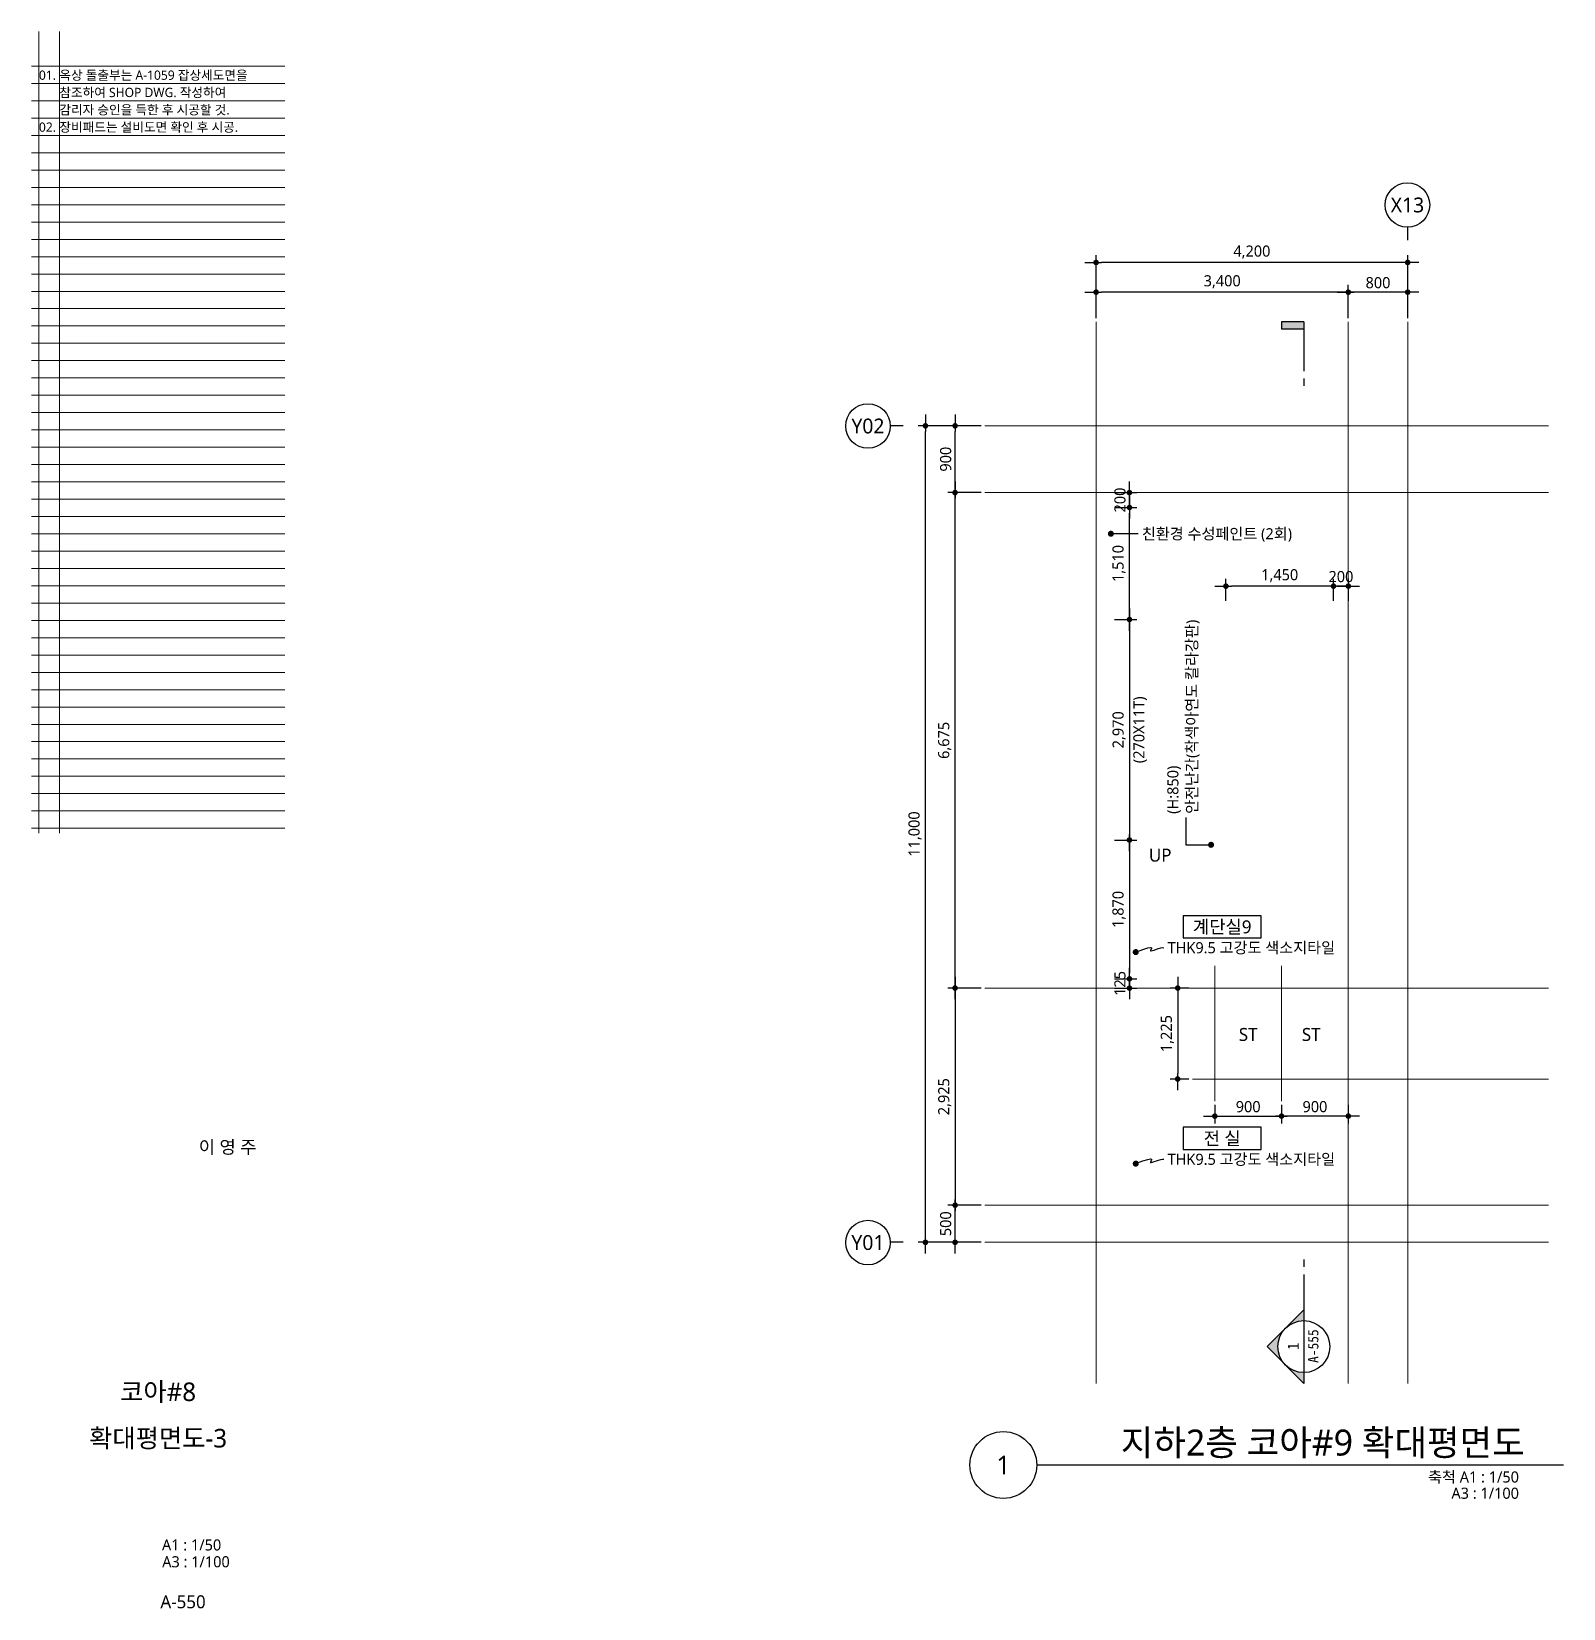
# Model space of a CAD drawing. Header units: millimetres. Extents: x 1467181 to 1850972, y 836037 to 895281.
# Drawn here: x 1716942 to 1737591, y 874037 to 895281 of the extents above; entities that cross this region are included whole.
import ezdxf
from ezdxf.enums import TextEntityAlignment as Align

# ---------------------------------------------------------------- set-up
doc = ezdxf.new("R2010")
doc.units = ezdxf.units.MM
doc.header["$MEASUREMENT"] = 0
doc.linetypes.add('CEN', pattern=[62, 60, -1, 0, -1])
doc.layers.get('0').update_dxf_attribs({"linetype": 'CONTINUOUS'})
for name, color, linetype, lineweight in [('A-AXIS-BUBL', 7, 'CONTINUOUS', 25), ('A-BORD-TEXT', 3, 'CONTINUOUS', 25), ('A-CNTL', 1, 'CEN', 15), ('A-DIMS', 7, 'CONTINUOUS', 25), ('A-MKXS-LEAD', 7, 'CONTINUOUS', 25), ('A-MKXS-MAK1', 3, 'CONTINUOUS', 25), ('A-MKXS-TEXT1', 3, 'CONTINUOUS', 25), ('A-MKXS-TEXT2', 7, 'CONTINUOUS', 25), ('A-MKXX-NAME', 3, 'CONTINUOUS', 25), ('A-MKXX-SYMB', 7, 'CONTINUOUS', 25), ('A-XXXX-SYMB', 7, 'CONTINUOUS', 25), ('A-XXXX-TXT1', 3, 'CONTINUOUS', 25), ('A-XXXX-TXT2', 3, 'CONTINUOUS', 25)]:
    doc.layers.add(name, color=color, linetype=linetype, lineweight=lineweight)
doc.layers.add('A-XXXX-NPLT', color=144, linetype='CONTINUOUS', lineweight=15, plot=False)
doc.styles.add('HY울릉도L', font='')
doc.styles.add('돋움체', font='')
doc.styles.add('맑은 고딕', font='malgun.ttf')
doc.styles.add('맑은고딕', font='malgun.ttf')
doc.styles.get('HY울릉도L').set_extended_font_data('HYwulM')
doc.styles.get('돋움체').set_extended_font_data('DotumChe')
doc.dimstyles.new('CDIM', dxfattribs={"dimtxt": 3, "dimasz": 1.5, "dimexe": 2, "dimexo": 1, "dimgap": 1, "dimtad": 1, "dimdec": 0, "dimrnd": 0.5, "dimzin": 0, "dimdsep": 32, "dimlunit": 6, "dimtxsty": 'HY울릉도L', "dimblk1": '_CIDOT', "dimblk2": '_CIDOT', "dimsah": 1, "dimcen": 5.5, "dimclrd": 2, "dimclre": 2, "dimclrt": 7, "dimadec": 0, "dimazin": 0, "dimtfac": 1, "dimtdec": 0, "dimtix": 1, "dimtmove": 2, "dimatfit": 1, "dimldrblk": '_CIDOT', "dimfxl": 1, "dimtolj": 1, "dimtzin": 0, "dimlwd": -1, "dimarcsym": 0})

# ---------------------------------------------------------------- blocks, each defined once
blk = doc.blocks.new('_CIDOT')
at = {"color": 0, "linetype": 'ByBlock'}
blk.add_line((2, 0), (-1, 0), dxfattribs=at)
at = {"color": 0, "linetype": 'ByBlock', "const_width": 0.5}
blk.add_lwpolyline([(-0.25, 0, 1), (0.25, 0, 1)], format="xyb", close=True, dxfattribs=at)
blk = doc.blocks.new('*D25')
at = {"layer": 'A-DIMS', "lineweight": -2, "transparency": 16777216}
for p, q in [((-800, 12450), (-800, 12900)), ((0, 12450), (0, 12900))]:
    blk.add_line(p, q, dxfattribs=at)
at = {"layer": 'A-DIMS', "transparency": 16777216}
blk.add_line((-75, 12800), (-725, 12800), dxfattribs=at)
at = {"layer": 'A-DIMS', "transparency": 16777216, "xscale": 75, "yscale": 75, "zscale": 75, "rotation": 180}
blk.add_blockref('_CIDOT', (-800, 12800), dxfattribs=at)
at = {"layer": 'A-DIMS', "transparency": 16777216, "xscale": 75, "yscale": 75, "zscale": 75}
blk.add_blockref('_CIDOT', (0, 12800), dxfattribs=at)
at = {"layer": 'A-DIMS', "color": 3, "transparency": 16777216, "insert": (-400, 12927), "char_height": 150, "attachment_point": 5, "style": '맑은고딕'}
blk.add_mtext('\\A1;800', dxfattribs=at)
blk = doc.blocks.new('*D26')
at = {"layer": 'A-DIMS', "lineweight": -2, "transparency": 16777216}
for p, q in [((-5750, 11000), (-6200, 11000)), ((-5750, 10100), (-6200, 10100))]:
    blk.add_line(p, q, dxfattribs=at)
at = {"layer": 'A-DIMS', "transparency": 16777216}
blk.add_line((-6100, 10175), (-6100, 10925), dxfattribs=at)
at = {"layer": 'A-DIMS', "transparency": 16777216, "xscale": 75, "yscale": 75, "zscale": 75}
for p, rotation in [((-6100, 11000), 90), ((-6100, 10100), 270)]:
    blk.add_blockref('_CIDOT', p, dxfattribs=dict(at, rotation=rotation))
at = {"layer": 'A-DIMS', "color": 3, "transparency": 16777216, "insert": (-6227, 10550), "char_height": 150, "attachment_point": 5, "rotation": 90, "style": '맑은고딕'}
blk.add_mtext('\\A1;900', dxfattribs=at)
blk = doc.blocks.new('*D27')
at = {"layer": 'A-DIMS', "lineweight": -2, "transparency": 16777216}
for p, q in [((-4200, 12450), (-4200, 12900)), ((-800, 12450), (-800, 12900))]:
    blk.add_line(p, q, dxfattribs=at)
at = {"layer": 'A-DIMS', "transparency": 16777216}
blk.add_line((-875, 12800), (-4125, 12800), dxfattribs=at)
at = {"layer": 'A-DIMS', "transparency": 16777216, "xscale": 75, "yscale": 75, "zscale": 75, "rotation": 180}
blk.add_blockref('_CIDOT', (-4200, 12800), dxfattribs=at)
at = {"layer": 'A-DIMS', "transparency": 16777216, "xscale": 75, "yscale": 75, "zscale": 75}
blk.add_blockref('_CIDOT', (-800, 12800), dxfattribs=at)
at = {"layer": 'A-DIMS', "color": 3, "transparency": 16777216, "insert": (-2500, 12940), "char_height": 150, "attachment_point": 5, "style": '맑은고딕'}
blk.add_mtext('\\A1;3,400', dxfattribs=at)
blk = doc.blocks.new('*D28')
at = {"layer": 'A-DIMS', "lineweight": -2, "transparency": 16777216}
for p, q in [((-4200, 12450), (-4200, 13300)), ((0, 12450), (0, 13300))]:
    blk.add_line(p, q, dxfattribs=at)
at = {"layer": 'A-DIMS', "transparency": 16777216}
blk.add_line((-75, 13200), (-4125, 13200), dxfattribs=at)
at = {"layer": 'A-DIMS', "transparency": 16777216, "xscale": 75, "yscale": 75, "zscale": 75, "rotation": 180}
blk.add_blockref('_CIDOT', (-4200, 13200), dxfattribs=at)
at = {"layer": 'A-DIMS', "transparency": 16777216, "xscale": 75, "yscale": 75, "zscale": 75}
blk.add_blockref('_CIDOT', (0, 13200), dxfattribs=at)
at = {"layer": 'A-DIMS', "color": 3, "transparency": 16777216, "insert": (-2100, 13340), "char_height": 150, "attachment_point": 5, "style": '맑은고딕'}
blk.add_mtext('\\A1;4,200', dxfattribs=at)
blk = doc.blocks.new('*D29')
at = {"layer": 'A-DIMS', "lineweight": -2, "transparency": 16777216}
for p, q in [((-5750, 11000), (-6600, 11000)), ((-5750, 0), (-6600, 0))]:
    blk.add_line(p, q, dxfattribs=at)
at = {"layer": 'A-DIMS', "transparency": 16777216}
blk.add_line((-6500, 75), (-6500, 10925), dxfattribs=at)
at = {"layer": 'A-DIMS', "transparency": 16777216, "xscale": 75, "yscale": 75, "zscale": 75}
for p, rotation in [((-6500, 11000), 90), ((-6500, 0), 270)]:
    blk.add_blockref('_CIDOT', p, dxfattribs=dict(at, rotation=rotation))
at = {"layer": 'A-DIMS', "color": 3, "transparency": 16777216, "insert": (-6640, 5500), "char_height": 150, "attachment_point": 5, "rotation": 90, "style": '맑은고딕'}
blk.add_mtext('\\A1;11,000', dxfattribs=at)
blk = doc.blocks.new('*D30')
at = {"layer": 'A-DIMS', "lineweight": -2, "transparency": 16777216}
for p, q in [((-5750, 500), (-6200, 500)), ((-5750, 0), (-6200, 0))]:
    blk.add_line(p, q, dxfattribs=at)
at = {"layer": 'A-DIMS', "transparency": 16777216}
blk.add_line((-6100, 75), (-6100, 425), dxfattribs=at)
at = {"layer": 'A-DIMS', "transparency": 16777216, "xscale": 75, "yscale": 75, "zscale": 75}
for p, rotation in [((-6100, 500), 90), ((-6100, 0), 270)]:
    blk.add_blockref('_CIDOT', p, dxfattribs=dict(at, rotation=rotation))
at = {"layer": 'A-DIMS', "color": 3, "transparency": 16777216, "insert": (-6227, 250), "char_height": 150, "attachment_point": 5, "rotation": 90, "style": '맑은고딕'}
blk.add_mtext('\\A1;500', dxfattribs=at)
blk = doc.blocks.new('*D31')
at = {"layer": 'A-DIMS', "lineweight": -2, "transparency": 16777216}
for p, q in [((-5750, 3425), (-6200, 3425)), ((-5750, 500), (-6200, 500))]:
    blk.add_line(p, q, dxfattribs=at)
at = {"layer": 'A-DIMS', "transparency": 16777216}
blk.add_line((-6100, 3350), (-6100, 575), dxfattribs=at)
at = {"layer": 'A-DIMS', "transparency": 16777216, "xscale": 75, "yscale": 75, "zscale": 75}
for p, rotation in [((-6100, 3425), 90), ((-6100, 500), 270)]:
    blk.add_blockref('_CIDOT', p, dxfattribs=dict(at, rotation=rotation))
at = {"layer": 'A-DIMS', "color": 3, "transparency": 16777216, "insert": (-6240, 1962), "char_height": 150, "attachment_point": 5, "rotation": 90, "style": '맑은고딕'}
blk.add_mtext('\\A1;2,925', dxfattribs=at)
blk = doc.blocks.new('*D32')
at = {"layer": 'A-DIMS', "lineweight": -2, "transparency": 16777216}
for p, q in [((-5750, 10100), (-6200, 10100)), ((-5750, 3425), (-6200, 3425))]:
    blk.add_line(p, q, dxfattribs=at)
at = {"layer": 'A-DIMS', "transparency": 16777216}
blk.add_line((-6100, 3500), (-6100, 10025), dxfattribs=at)
at = {"layer": 'A-DIMS', "transparency": 16777216, "xscale": 75, "yscale": 75, "zscale": 75}
for p, rotation in [((-6100, 10100), 90), ((-6100, 3425), 270)]:
    blk.add_blockref('_CIDOT', p, dxfattribs=dict(at, rotation=rotation))
at = {"layer": 'A-DIMS', "color": 3, "transparency": 16777216, "insert": (-6240, 6762), "char_height": 150, "attachment_point": 5, "rotation": 90, "style": '맑은고딕'}
blk.add_mtext('\\A1;6,675', dxfattribs=at)
blk = doc.blocks.new('*D33')
at = {"layer": 'A-DIMS', "lineweight": -2, "transparency": 16777216}
for p, q in [((-2600, 1850), (-2600, 1600)), ((-1700, 1850), (-1700, 1600))]:
    blk.add_line(p, q, dxfattribs=at)
at = {"layer": 'A-DIMS', "transparency": 16777216}
blk.add_line((-2525, 1700), (-1775, 1700), dxfattribs=at)
at = {"layer": 'A-DIMS', "transparency": 16777216, "xscale": 75, "yscale": 75, "zscale": 75, "rotation": 180}
blk.add_blockref('_CIDOT', (-2600, 1700), dxfattribs=at)
at = {"layer": 'A-DIMS', "transparency": 16777216, "xscale": 75, "yscale": 75, "zscale": 75}
blk.add_blockref('_CIDOT', (-1700, 1700), dxfattribs=at)
at = {"layer": 'A-DIMS', "color": 3, "transparency": 16777216, "insert": (-2150, 1827), "char_height": 150, "attachment_point": 5, "style": '맑은고딕'}
blk.add_mtext('\\A1;900', dxfattribs=at)
blk = doc.blocks.new('*D34')
at = {"layer": 'A-DIMS', "lineweight": -2, "transparency": 16777216}
for p, q in [((-1700, 1850), (-1700, 1600)), ((-800, 1850), (-800, 1600))]:
    blk.add_line(p, q, dxfattribs=at)
at = {"layer": 'A-DIMS', "transparency": 16777216}
blk.add_line((-875, 1700), (-1625, 1700), dxfattribs=at)
at = {"layer": 'A-DIMS', "transparency": 16777216, "xscale": 75, "yscale": 75, "zscale": 75, "rotation": 180}
blk.add_blockref('_CIDOT', (-1700, 1700), dxfattribs=at)
at = {"layer": 'A-DIMS', "transparency": 16777216, "xscale": 75, "yscale": 75, "zscale": 75}
blk.add_blockref('_CIDOT', (-800, 1700), dxfattribs=at)
at = {"layer": 'A-DIMS', "color": 3, "transparency": 16777216, "insert": (-1250, 1827), "char_height": 150, "attachment_point": 5, "style": '맑은고딕'}
blk.add_mtext('\\A1;900', dxfattribs=at)
blk = doc.blocks.new('*D35')
at = {"layer": 'A-DIMS', "lineweight": -2, "transparency": 16777216}
for p, q in [((-2950, 3425), (-3200, 3425)), ((-2950, 2200), (-3200, 2200))]:
    blk.add_line(p, q, dxfattribs=at)
at = {"layer": 'A-DIMS', "transparency": 16777216}
blk.add_line((-3100, 3350), (-3100, 2275), dxfattribs=at)
at = {"layer": 'A-DIMS', "transparency": 16777216, "xscale": 75, "yscale": 75, "zscale": 75}
for p, rotation in [((-3100, 3425), 90), ((-3100, 2200), 270)]:
    blk.add_blockref('_CIDOT', p, dxfattribs=dict(at, rotation=rotation))
at = {"layer": 'A-DIMS', "color": 3, "transparency": 16777216, "insert": (-3240, 2812), "char_height": 150, "attachment_point": 5, "rotation": 90, "style": '맑은고딕'}
blk.add_mtext('\\A1;1,225', dxfattribs=at)
blk = doc.blocks.new('CORE 9- 단면')
at = {"layer": 'A-MKXS-MAK1'}
blk.add_hatch(color=256, dxfattribs=at).paths.add_polyline_path([(22637, 13698), (22637, 13798), (22937, 13798), (22937, 13698)])
h = blk.add_hatch(color=256, dxfattribs=at)
h.paths.add_polyline_path([(22442, -7), (22690, 241, 0.414214), (22690, -254)])
h.paths.add_polyline_path([(22690, 241), (22937, 488), (22937, 343, 0.198912)])
h.paths.add_polyline_path([(22690, -254, 0.198912), (22937, -357), (22937, -502)])
for p, q in [((22637, 13798), (22637, 13698)), ((22937, 13798), (22637, 13798)), ((22937, 13698), (22637, 13698)), ((22937, 13798), (22937, 13135)), ((22937, 13035), (22937, 12935)), ((22937, 1166), (22937, 1066)), ((22937, 966), (22937, -502)), ((22937, 488), (22442, -7)), ((22937, -502), (22442, -7))]:
    blk.add_line(p, q, dxfattribs=at)
blk.add_circle((22937, -7), 350, dxfattribs=at)
at = {"layer": 'A-MKXS-TEXT2', "style": '돋움체'}
for s, height, p in [('A-555', 140, (23065, 0)), ('1', 150, (22793, -2))]:
    blk.add_text(s, height=height, rotation=90, dxfattribs=at).set_placement(p, align=Align.MIDDLE)
blk = doc.blocks.new('*D389')
at = {"layer": 'A-DIMS', "lineweight": -2, "transparency": 16777216}
for p, q in [((1731541, 887359), (1731841, 887359)), ((1731541, 884389), (1731841, 884389))]:
    blk.add_line(p, q, dxfattribs=at)
at = {"layer": 'A-DIMS', "transparency": 16777216}
blk.add_line((1731741, 887284), (1731741, 884464), dxfattribs=at)
at = {"layer": 'A-DIMS', "transparency": 16777216, "xscale": 75, "yscale": 75, "zscale": 75}
for p, rotation in [((1731741, 887359), 90), ((1731741, 884389), 270)]:
    blk.add_blockref('_CIDOT', p, dxfattribs=dict(at, rotation=rotation))
at = {"layer": 'A-DIMS', "color": 3, "transparency": 16777216, "char_height": 150, "attachment_point": 5, "rotation": 90, "style": '맑은고딕'}
for s, insert in [('\\A1;(270X11T)', (1731884, 885874)), ('\\A1;2,970', (1731601, 885874))]:
    blk.add_mtext(s, dxfattribs=dict(at, insert=insert))
blk = doc.blocks.new('*D390')
at = {"layer": 'A-DIMS', "lineweight": -2, "transparency": 16777216}
for p, q in [((1731541, 888869), (1731841, 888869)), ((1731541, 887359), (1731841, 887359))]:
    blk.add_line(p, q, dxfattribs=at)
at = {"layer": 'A-DIMS', "transparency": 16777216}
blk.add_line((1731741, 887434), (1731741, 888794), dxfattribs=at)
at = {"layer": 'A-DIMS', "transparency": 16777216, "xscale": 75, "yscale": 75, "zscale": 75}
for p, rotation in [((1731741, 888869), 90), ((1731741, 887359), 270)]:
    blk.add_blockref('_CIDOT', p, dxfattribs=dict(at, rotation=rotation))
at = {"layer": 'A-DIMS', "color": 3, "transparency": 16777216, "insert": (1731600, 888114), "char_height": 150, "attachment_point": 5, "rotation": 90, "style": '맑은고딕'}
blk.add_mtext('\\A1;1,510', dxfattribs=at)
blk = doc.blocks.new('*D391')
at = {"layer": 'A-DIMS', "lineweight": -2, "transparency": 16777216}
for p, q in [((1731541, 882519), (1731841, 882519)), ((1731541, 882394), (1731841, 882394))]:
    blk.add_line(p, q, dxfattribs=at)
at = {"layer": 'A-DIMS', "transparency": 16777216}
for p, q in [((1731741, 882594), (1731741, 882669)), ((1731741, 882519), (1731741, 882394)), ((1731741, 882319), (1731741, 882244))]:
    blk.add_line(p, q, dxfattribs=at)
at = {"layer": 'A-DIMS', "transparency": 16777216, "xscale": 75, "yscale": 75, "zscale": 75}
for p, rotation in [((1731741, 882519), 270), ((1731741, 882394), 90)]:
    blk.add_blockref('_CIDOT', p, dxfattribs=dict(at, rotation=rotation))
at = {"layer": 'A-DIMS', "color": 3, "transparency": 16777216, "insert": (1731613, 882457), "char_height": 150, "attachment_point": 5, "rotation": 90, "style": '맑은고딕'}
blk.add_mtext('\\A1;125', dxfattribs=at)
blk = doc.blocks.new('*D392')
at = {"layer": 'A-DIMS', "lineweight": -2, "transparency": 16777216}
for p, q in [((1731541, 889069), (1731841, 889069)), ((1731541, 888869), (1731841, 888869))]:
    blk.add_line(p, q, dxfattribs=at)
at = {"layer": 'A-DIMS', "transparency": 16777216}
for p, q in [((1731741, 889144), (1731741, 889219)), ((1731741, 888869), (1731741, 889069)), ((1731741, 888794), (1731741, 888719))]:
    blk.add_line(p, q, dxfattribs=at)
at = {"layer": 'A-DIMS', "transparency": 16777216, "xscale": 75, "yscale": 75, "zscale": 75}
for p, rotation in [((1731741, 889069), 270), ((1731741, 888869), 90)]:
    blk.add_blockref('_CIDOT', p, dxfattribs=dict(at, rotation=rotation))
at = {"layer": 'A-DIMS', "color": 3, "transparency": 16777216, "insert": (1731613, 888969), "char_height": 150, "attachment_point": 5, "rotation": 90, "style": '맑은고딕'}
blk.add_mtext('\\A1;200', dxfattribs=at)
blk = doc.blocks.new('*D393')
at = {"layer": 'A-DIMS', "lineweight": -2, "transparency": 16777216}
for p, q in [((1733041, 887609), (1733041, 887909)), ((1734491, 887609), (1734491, 887909))]:
    blk.add_line(p, q, dxfattribs=at)
at = {"layer": 'A-DIMS', "transparency": 16777216}
blk.add_line((1734416, 887809), (1733116, 887809), dxfattribs=at)
at = {"layer": 'A-DIMS', "transparency": 16777216, "xscale": 75, "yscale": 75, "zscale": 75, "rotation": 180}
blk.add_blockref('_CIDOT', (1733041, 887809), dxfattribs=at)
at = {"layer": 'A-DIMS', "transparency": 16777216, "xscale": 75, "yscale": 75, "zscale": 75}
blk.add_blockref('_CIDOT', (1734491, 887809), dxfattribs=at)
at = {"layer": 'A-DIMS', "color": 3, "transparency": 16777216, "insert": (1733766, 887950), "char_height": 150, "attachment_point": 5, "style": '맑은고딕'}
blk.add_mtext('\\A1;1,450', dxfattribs=at)
blk = doc.blocks.new('*D394')
at = {"layer": 'A-DIMS', "transparency": 16777216}
for p, q in [((1734416, 887809), (1734341, 887809)), ((1734691, 887809), (1734491, 887809)), ((1734766, 887809), (1734841, 887809))]:
    blk.add_line(p, q, dxfattribs=at)
at = {"layer": 'A-DIMS', "lineweight": -2, "transparency": 16777216}
for p, q in [((1734491, 887609), (1734491, 887909)), ((1734691, 887609), (1734691, 887909))]:
    blk.add_line(p, q, dxfattribs=at)
at = {"layer": 'A-DIMS', "transparency": 16777216, "xscale": 75, "yscale": 75, "zscale": 75}
blk.add_blockref('_CIDOT', (1734491, 887809), dxfattribs=at)
at = {"layer": 'A-DIMS', "transparency": 16777216, "xscale": 75, "yscale": 75, "zscale": 75, "rotation": 180}
blk.add_blockref('_CIDOT', (1734691, 887809), dxfattribs=at)
at = {"layer": 'A-DIMS', "color": 3, "transparency": 16777216, "insert": (1734591, 887937), "char_height": 150, "attachment_point": 5, "style": '맑은고딕'}
blk.add_mtext('\\A1;200', dxfattribs=at)
blk = doc.blocks.new('*D395')
at = {"layer": 'A-DIMS', "lineweight": -2, "transparency": 16777216}
for p, q in [((1731541, 884389), (1731841, 884389)), ((1731541, 882519), (1731841, 882519))]:
    blk.add_line(p, q, dxfattribs=at)
at = {"layer": 'A-DIMS', "transparency": 16777216}
blk.add_line((1731741, 884314), (1731741, 882594), dxfattribs=at)
at = {"layer": 'A-DIMS', "transparency": 16777216, "xscale": 75, "yscale": 75, "zscale": 75}
for p, rotation in [((1731741, 884389), 90), ((1731741, 882519), 270)]:
    blk.add_blockref('_CIDOT', p, dxfattribs=dict(at, rotation=rotation))
at = {"layer": 'A-DIMS', "color": 3, "transparency": 16777216, "insert": (1731600, 883454), "char_height": 150, "attachment_point": 5, "rotation": 90, "style": '맑은고딕'}
blk.add_mtext('\\A1;1,870', dxfattribs=at)
blk = doc.blocks.new('NOTE(220317)')
at = {"layer": 'A-XXXX-NPLT'}
for p, q in [((1010649.8, 179732.7), (1010649.8, 175412.7)), ((1010759.8, 179732.7), (1010759.8, 175412.7)), ((1010609.8, 179546.1), (1011974.8, 179546.1)), ((1010609.8, 179452.7), (1011974.8, 179452.7)), ((1010609.8, 179359.4), (1011974.8, 179359.4)), ((1010609.8, 179266.1), (1011974.8, 179266.1)), ((1010609.8, 179172.7), (1011974.8, 179172.7)), ((1010609.8, 179079.4), (1011974.8, 179079.4)), ((1010609.8, 178986.1), (1011974.8, 178986.1)), ((1010609.8, 178892.7), (1011974.8, 178892.7)), ((1010609.8, 178799.4), (1011974.8, 178799.4)), ((1010609.8, 178706.1), (1011974.8, 178706.1)), ((1010609.8, 178612.7), (1011974.8, 178612.7)), ((1010609.8, 178519.4), (1011974.8, 178519.4)), ((1010609.8, 178426.1), (1011974.8, 178426.1)), ((1010609.8, 178332.7), (1011974.8, 178332.7)), ((1010609.8, 178239.4), (1011974.8, 178239.4)), ((1010609.8, 178146.1), (1011974.8, 178146.1)), ((1010609.8, 178052.7), (1011974.8, 178052.7)), ((1010609.8, 177959.4), (1011974.8, 177959.4)), ((1010609.8, 177866.1), (1011974.8, 177866.1)), ((1010609.8, 177772.7), (1011974.8, 177772.7)), ((1010609.8, 177679.4), (1011974.8, 177679.4)), ((1010609.8, 177586.1), (1011974.8, 177586.1)), ((1010609.8, 177492.7), (1011974.8, 177492.7)), ((1010609.8, 177399.4), (1011974.8, 177399.4)), ((1010609.8, 177306.1), (1011974.8, 177306.1)), ((1010609.8, 177212.7), (1011974.8, 177212.7)), ((1010609.8, 177119.4), (1011974.8, 177119.4)), ((1010609.8, 177026.1), (1011974.8, 177026.1)), ((1010609.8, 176932.7), (1011974.8, 176932.7)), ((1010609.8, 176839.4), (1011974.8, 176839.4)), ((1010609.8, 176746.1), (1011974.8, 176746.1)), ((1010609.8, 176652.7), (1011974.8, 176652.7)), ((1010609.8, 176559.4), (1011974.8, 176559.4)), ((1010609.8, 176466.1), (1011974.8, 176466.1)), ((1010609.8, 176372.7), (1011974.8, 176372.7)), ((1010609.8, 176279.4), (1011974.8, 176279.4)), ((1010609.8, 176186.1), (1011974.8, 176186.1)), ((1010609.8, 176092.7), (1011974.8, 176092.7)), ((1010609.8, 175999.4), (1011974.8, 175999.4)), ((1010609.8, 175906.1), (1011974.8, 175906.1)), ((1010609.8, 175812.7), (1011974.8, 175812.7)), ((1010609.8, 175719.4), (1011974.8, 175719.4)), ((1010609.8, 175626.1), (1011974.8, 175626.1)), ((1010609.8, 175532.7), (1011974.8, 175532.7)), ((1010609.8, 175439.4), (1011974.8, 175439.4))]:
    blk.add_line(p, q, dxfattribs=at)
blk = doc.blocks.new('NOTE_확대평면도_1')
at = {"layer": 'A-XXXX-TXT2', "style": '맑은 고딕'}
for s, p in [('01.', (7576.5, 4901.4)), ('옥상 돌출부는 A-1059 잡상세도면을', (7631.5, 4901.4)), ('참조하여 SHOP DWG. 작성하여', (7631.5, 4854.8)), ('감리자 승인을 득한 후 시공할 것.', (7631.5, 4808.1)), ('02.', (7576.5, 4761.4)), ('장비패드는 설비도면 확인 후 시공.', (7631.5, 4761.4))]:
    blk.add_text(s, height=25, dxfattribs=at).set_placement(p, align=Align.MIDDLE_LEFT)
blk = doc.blocks.new('CORE9_GRID')
at = {"layer": 'A-AXIS-BUBL', "ltscale": 0.2}
for p, q in [((0, 13500), (0, 13675)), ((-6800, 11000), (-6975, 11000)), ((-6800, 0), (-6975, 0))]:
    blk.add_line(p, q, dxfattribs=at)
for centre in [(-2.9, 13975), (-7275, 10997.1), (-7275, -2.9)]:
    blk.add_circle(centre, 300, dxfattribs=at)
at = {"layer": 'A-CNTL'}
for p, q in [((-4200, -1900), (-4200, 12400)), ((-800, -1900), (-800, 12400)), ((0, -1900), (0, 12400)), ((-5700, 11000), (1900, 11000)), ((-5700, 10100), (1900, 10100)), ((-2600, 1900), (-2600, 3725)), ((-1700, 1900), (-1700, 3725)), ((-5700, 3425), (1900, 3425)), ((1900, 2200), (-2900, 2200)), ((-5700, 500), (1900, 500)), ((-5700, 0), (1900, 0))]:
    blk.add_line(p, q, dxfattribs=at)
at = {"layer": 'A-XXXX-TXT2', "ltscale": 0.2, "style": '맑은고딕'}
for s, p in [('X13', (-2.9, 13975)), ('Y02', (-7275, 10997.1)), ('Y01', (-7275, -2.9))]:
    blk.add_text(s, height=200, dxfattribs=at).set_placement(p, align=Align.MIDDLE)
at = {"layer": 'A-DIMS'}
for base, p1, p2, angle, picture, middle in [((-4200, 13200), (0, 12400), (-4200, 12400), 180, '*D28', (-2100, 13340.1)), ((-4200, 12800), (-800, 12400), (-4200, 12400), 180, '*D27', (-2500, 12940.1)), ((-800, 12800), (0, 12400), (-800, 12400), 180, '*D25', (-400, 12927.5)), ((-6500, 11000), (-5700, 0), (-5700, 11000), 270, '*D29', (-6640.5, 5500)), ((-6100, 11000), (-5700, 10100), (-5700, 11000), 270, '*D26', (-6227.5, 10550)), ((-6100, 10100), (-5700, 3425), (-5700, 10100), 270, '*D32', (-6240.1, 6762.5)), ((-6100, 500), (-5700, 3425), (-5700, 500), 90, '*D31', (-6240.1, 1962.5)), ((-3100, 2200), (-2900, 3425), (-2900, 2200), 90, '*D35', (-3240.5, 2812.5)), ((-1700, 1700), (-2600, 1900), (-1700, 1900), 180, '*D33', (-2150, 1827.5)), ((-1700, 1700), (-800, 1900), (-1700, 1900), 0, '*D34', (-1250, 1827.5)), ((-6100, 500), (-5700, 0), (-5700, 500), 270, '*D30', (-6227.5, 250))]:
    dim = blk.add_linear_dim(base=base, p1=p1, p2=p2, angle=angle, dimstyle='CDIM', override={"dimscale": 50, "dimtxsty": '맑은고딕', "dimclrd": 256, "dimclre": 256, "dimclrt": 3}, dxfattribs=at)
    dim.commit()
    dim.dimension.update_dxf_attribs({"geometry": picture, "text_midpoint": middle})

msp = doc.modelspace()

# ---------------------------------------------------------------- linework, layer by layer
at = {"layer": 'A-MKXS-LEAD', "const_width": 40}
for points in [[(1731469.8, 888516.9, 1), (1731511.2, 888512.7, 1)], [(1732838.7, 884303.6, 1), (1732842.8, 884345.1, 1)], [(1731804.9, 882881.4, 1), (1731846.3, 882877.2, 1)], [(1731804.9, 880031.4, 1), (1731846.3, 880027.2, 1)]]:
    msp.add_lwpolyline(points, format="xyb", close=True, dxfattribs=at)
at = {"layer": 'A-MKXS-LEAD'}
for points in [[(1731857.5, 888514.8), (1731490.5, 888514.8), (1731490.5, 888514.8)], [(1732501.4, 884691.4), (1732501.4, 884324.4), (1732840.7, 884324.4)], [(1731824.8, 882879), (1731922.5, 882915.8), (1731986.2, 882935.7), (1732022.5, 882942.2), (1732037.8, 882938.7), (1732039, 882928.8), (1732032.5, 882916), (1732025, 882903.8), (1732023, 882895.7), (1732031.7, 882894.4), (1732049.8, 882898.8), (1732074.7, 882907), (1732103.6, 882917.1), (1732133.8, 882927.2), (1732162.6, 882935.4), (1732187.3, 882939.7), (1732205.1, 882938.3)], [(1731824.8, 880029), (1731922.5, 880065.8), (1731986.2, 880085.7), (1732022.5, 880092.2), (1732037.9, 880088.7), (1732039, 880078.8), (1732032.5, 880066), (1732025, 880053.8), (1732023, 880045.7), (1732031.7, 880044.4), (1732049.8, 880048.8), (1732074.7, 880057), (1732103.6, 880067.1), (1732133.8, 880077.2), (1732162.6, 880085.4), (1732187.3, 880089.7), (1732205.1, 880088.3)]]:
    msp.add_lwpolyline(points, dxfattribs=at)
at = {"layer": 'A-MKXX-SYMB'}
for points in [[(1733515.7, 883369.4), (1732465.7, 883369.4), (1732465.7, 883069.4), (1733515.7, 883069.4)], [(1733515.7, 880519.4), (1732465.7, 880519.4), (1732465.7, 880219.4), (1733515.7, 880219.4)]]:
    msp.add_lwpolyline(points, close=True, dxfattribs=at)
at = {"layer": 'A-XXXX-SYMB'}
msp.add_line((1737590.7, 875969.4), (1730490.7, 875969.4), dxfattribs=at)
msp.add_circle((1730040.7, 875969.4), 450, dxfattribs=at)

# ---------------------------------------------------------------- block references
for name, p, xscale, yscale, zscale in [('NOTE(220317)', (-809582.5, 445948.8), 2.499999981306344, 2.499999981306344, 2.499999981306344), ('NOTE_확대평면도_1', (1679159.5, 870186), 4.999999962612687, 4.999999962612687, 4.999999962612687)]:
    msp.add_blockref(name, p, dxfattribs=dict(xscale=xscale, yscale=yscale, zscale=zscale))
at = {"layer": 'A-DIMS'}
for name, p in [('CORE9_GRID', (1735490.7, 878969.4)), ('CORE 9- 단면', (1711153.4, 877571))]:
    msp.add_blockref(name, p, dxfattribs=at)

# ---------------------------------------------------------------- texts
at = {"layer": 'A-BORD-TEXT', "style": '맑은고딕'}
for s, height, p in [('이 영 주', 175, (1719973.8, 880165.5)), ('A1 : 1/50', 150, (1719499, 874817.8)), ('A3 : 1/100', 150, (1719613.9, 874591)), ('A-550', 175, (1719289.2, 874039.2))]:
    msp.add_text(s, height=height, dxfattribs=at).set_placement(p, align=Align.RIGHT)
for s, p in [('코아#8', (1718648.2, 876955.6)), ('확대평면도-3', (1718648.2, 876330.6))]:
    msp.add_text(s, height=250, dxfattribs=at).set_placement(p, align=Align.MIDDLE_CENTER)
at = {"layer": 'A-MKXS-TEXT1', "style": '맑은고딕'}
for s, p in [('친환경 수성페인트 (2회)', (1731907.5, 888514.8)), ('THK9.5 고강도 색소지타일', (1732255.1, 882938.3)), ('THK9.5 고강도 색소지타일', (1732255.1, 880088.3))]:
    msp.add_text(s, height=150, dxfattribs=at).set_placement(p, align=Align.MIDDLE_LEFT)
for s, p in [('안전난간(착색아연도 칼라강판)', (1732580.8, 884741.4)), ('(H:850)', (1732325.7, 884741.4))]:
    msp.add_text(s, height=150, rotation=90, dxfattribs=at).set_placement(p, align=Align.MIDDLE_LEFT)
at = {"layer": 'A-MKXX-NAME', "style": '맑은고딕'}
for s, p in [('UP', (1732154.9, 884185.6)), ('계단실9', (1732990.7, 883219.4)), ('ST', (1733340.7, 881769.4)), ('ST', (1734190.7, 881769.4)), ('전 실', (1732990.7, 880369.4))]:
    msp.add_text(s, height=175, dxfattribs=at).set_placement(p, align=Align.MIDDLE_CENTER)
at = {"layer": 'A-XXXX-TXT1', "style": '맑은고딕'}
msp.add_text('지하2층 코아#9 확대평면도', height=350, dxfattribs=at).set_placement((1737068.7, 875992), align=Align.BOTTOM_RIGHT)
msp.add_text('1', height=250, dxfattribs=at).set_placement((1730040.7, 875969.4), align=Align.MIDDLE)
for s, p in [('축척 A1 : 1/50', (1736990.9, 875883.2)), ('A3 : 1/100', (1736990.9, 875664.3))]:
    msp.add_text(s, height=150, dxfattribs=at).set_placement(p, align=Align.TOP_RIGHT)

# ---------------------------------------------------------------- dimensions: what is measured, and where the dimension line sits
at = {"layer": 'A-DIMS'}
for base, p1, p2, picture, middle in [((1731740.8, 889069.4), (1731490.7, 888869.4), (1731490.7, 889069.4), '*D392', (1731613.3, 888969.4)), ((1731740.8, 888869.4), (1731490.7, 887359.4), (1731490.7, 888869.4), '*D390', (1731600.3, 888114.4))]:
    dim = msp.add_linear_dim(base=base, p1=p1, p2=p2, angle=90, dimstyle='CDIM', override={"dimscale": 50, "dimtxsty": '맑은고딕', "dimclrd": 256, "dimclre": 256, "dimclrt": 3}, dxfattribs=at)
    dim.commit()
    dim.dimension.update_dxf_attribs({"geometry": picture, "text_midpoint": middle})
for base, p1, p2, picture, middle in [((1733040.7, 887809.4), (1734490.7, 887559.4), (1733040.7, 887559.4), '*D393', (1733765.7, 887949.8)), ((1734490.7, 887809.4), (1734690.7, 887559.4), (1734490.7, 887559.4), '*D394', (1734590.7, 887936.9))]:
    dim = msp.add_linear_dim(base=base, p1=p1, p2=p2, dimstyle='CDIM', override={"dimscale": 50, "dimtxsty": '맑은고딕', "dimclrd": 256, "dimclre": 256, "dimclrt": 3}, dxfattribs=at)
    dim.commit()
    dim.dimension.update_dxf_attribs({"geometry": picture, "text_midpoint": middle})
for base, p1, p2, text, picture, middle in [((1731740.7, 884389.4), (1731490.7, 887359.4), (1731490.7, 884389.4), '<>\\X(270X11T)', '*D389', (1731740.7, 885874.4)), ((1731740.7, 882519.4), (1731490.7, 884389.4), (1731490.7, 882519.4), '<>\\X', '*D395', (1731740.7, 883454.4)), ((1731740.8, 882394.4), (1731490.8, 882519.4), (1731490.8, 882394.4), '<>\\X', '*D391', (1731740.8, 882456.9))]:
    dim = msp.add_linear_dim(base=base, p1=p1, p2=p2, angle=90, text=text, dimstyle='CDIM', override={"dimscale": 50, "dimtxsty": '맑은고딕', "dimclrd": 256, "dimclre": 256, "dimclrt": 3}, dxfattribs=at)
    dim.commit()
    dim.dimension.update_dxf_attribs({"geometry": picture, "text_midpoint": middle})

doc.saveas('drawing.dxf')
